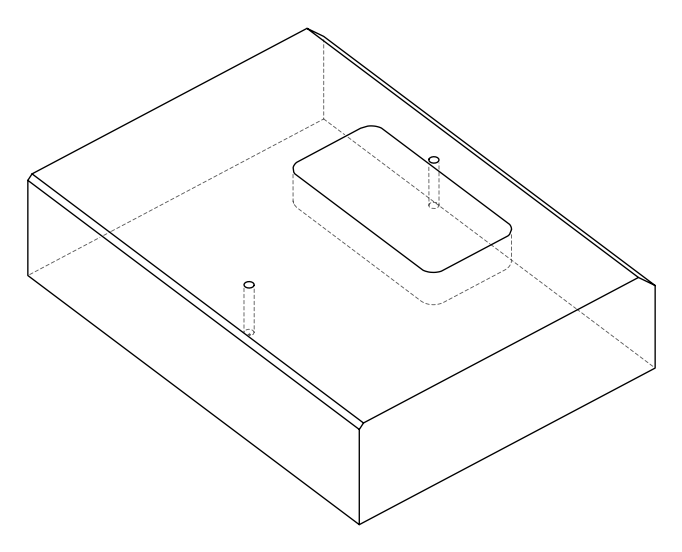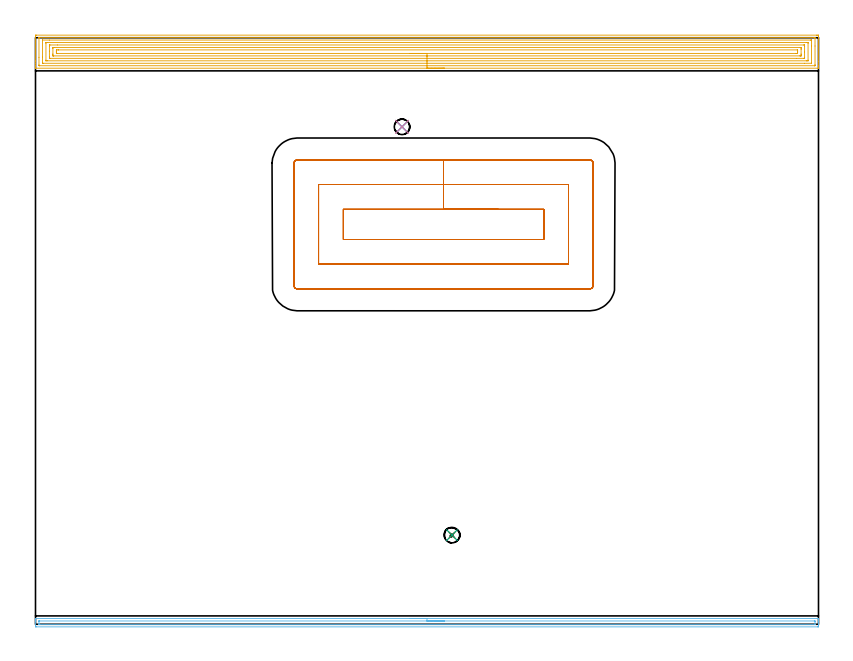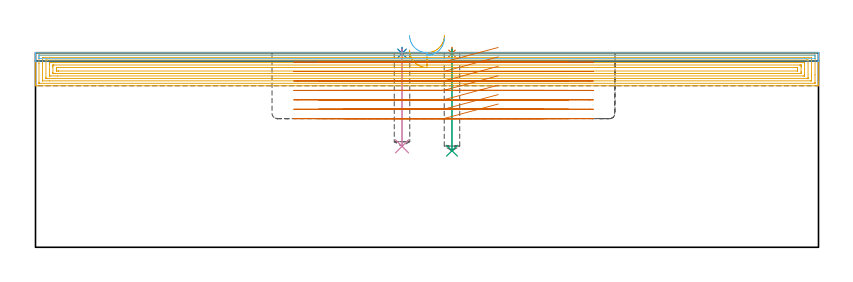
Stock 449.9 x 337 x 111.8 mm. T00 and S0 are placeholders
(PLAN: 7 operations, 3 tool changes, 50.6 min)
(1 SPOT_DRILL | STEP1POCKET | NXT0321_9005460120000 | 0.03 min | 1 mm3)
(2 SPOT_DRILL_1 | STEP1POCKET_1 | NXT0321_9005460120000 | 0.03 min | 1 mm3)
(3 DRILL_BLIND_HOLE_INTO_CENTER | STEP1POCKET | UGT0301_205 | 0.23 min | 3364 mm3)
(4 DRILL_BLIND_HOLE_INTO_CENTER_1 | STEP1POCKET_1 | UGT0301_205 | 0.22 min | 3210 mm3)
(5 AREA_MILL | FG_CHAMFER_SURFACE | UGT0205_001 | 25.53 min | 81206 mm3)
(6 AREA_MILL_1 | FG_CHAMFER_SURFACE_1 | UGT0205_001 | 7.38 min | 5183 mm3)
(7 MILL_RECTANGULAR_POCKET | POCKET_RECTANGULAR_STRAIGHT | NXT0201_007 | Follow Part, ap 6.25, ae 75% | 17.21 min | 733318 mm3)
(TOOL NXT0321_9005460120000 | NC Spot Drill, 142deg, 12mm, Carbide, Uncoated | D12 PA142 FL30 Z2)
(TOOL UGT0301_205 | Twist Drill 8.9 mm | D8.9 PA118 FL78 Z2)
(TOOL UGT0205_001 | Chamfer Mill 20 x 3 x 45 deg. | D20 FL50 Z2)
(TOOL NXT0201_007 | ENDMILL 25mm [R216.25-25050GCK54P 1620] | D25 R3 FL54 Z5)
(OP 1 SPOT_DRILL)
G17 G21 G94 G90
T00 M6
G54
G17 G0 G90 X239.3 Y51.2 S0 M3
G43 Z121.8 H0
G94 G81 G98 Z111.417 F250. R114.8
G80
M5
M2
(OP 2 SPOT_DRILL_1)
G17 G21 G94 G90
T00 M6
G54
G17 G0 G90 X210.6 Y285.8 S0 M3
G43 Z121.8 H0
G94 G81 G98 Z111.417 F250. R114.8
G80
M5
M2
(OP 3 DRILL_BLIND_HOLE_INTO_CENTER)
G17 G21 G94 G90
T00 M6
G54
G17 G0 G90 X239.3 Y51.2 S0 M3
G43 Z121.8 H0
G94 G81 G98 Z55.5 F250. R113.8
G80
M5
M2
(OP 4 DRILL_BLIND_HOLE_INTO_CENTER_1)
G17 G21 G94 G90
T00 M6
G54
G17 G0 G90 X210.6 Y285.8 S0 M3
G43 Z121.8 H0
G94 G81 G98 Z58. F250. R113.8
G80
M5
M2
(OP 5 AREA_MILL)
G17 G21 G94 G90
T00 M6
G54
G17 G0 G90 X234.95 Y319.5 S1061 M3
G43 Z121.8 H0
G94 G1 X234.912 Z120.928 F250.
X234.798 Z120.063
X234.609 Z119.212
X234.347 Z118.38
X234.013 Z117.574
X233.61 Z116.8
X233.141 Z116.064
X232.61 Z115.372
X232.021 Z114.729
X231.378 Z114.139
X230.686 Z113.608
X229.95 Z113.14
X229.176 Z112.737
X228.37 Z112.403
X227.538 Z112.141
X226.686 Z111.952
X225.822 Z111.838
X224.95 Z111.8
X0.176
X0.01 Y319.503 Z111.788
X0.007 Y319.554 Z111.738
X0. Y319.964 Z111.335
Y320.275 Z111.024
Y320.979 Z110.316
Y322.222 Z109.075
Y323.653 Z107.643
Y337.642 Z93.655
X0.002 Y337.912 Z93.385
X0.007 Y338.492 Z92.806
X0.04 Y338.494 Z92.804
X0.623 Y338.5 Z92.8
X448.687
X449.277 Y338.499 Z92.801
X449.86 Y338.494 Z92.804
X449.892 Y338.492 Z92.806
X449.897 Y337.912 Z93.385
X449.9 Y337.29 Z94.007
Y323.383 Z107.912
Y320.979 Z110.316
Y320.275 Z111.024
Y319.964 Z111.335
X449.893 Y319.554 Z111.738
X449.89 Y319.503 Z111.788
X449.723 Y319.5 Z111.8
X224.95
Y320.914 Z110.386
X2.411 Y320.915 Z110.385
X2.346 Y320.916 Z110.384
X2.216 Y320.919 Z110.381
X2.01 Y320.927 Z110.373
X2.008 Y320.979 Z110.321
X2.001 Y321.387 Z109.913
X2. Y325.742 Z105.558
Y336.539 Z94.761
X2.004 Y337.021 Z94.279
X2.007 Y337.071 Z94.229
X2.008 Y337.078 Z94.222
X2.064 Y337.081 Z94.219
X2.15 Y337.084 Z94.216
X2.28 Y337.086 Z94.214
X2.346
X447.489 Y337.085 Z94.215
X447.554 Y337.084 Z94.216
X447.684 Y337.081 Z94.219
X447.89 Y337.073 Z94.227
X447.892 Y337.021 Z94.279
X447.899 Y336.613 Z94.687
X447.9 Y332.258 Z99.042
Y321.461 Z109.839
X447.896 Y320.979 Z110.321
X447.893 Y320.929 Z110.371
X447.892 Y320.922 Z110.378
X447.836 Y320.919 Z110.381
X447.75 Y320.916 Z110.384
X447.619 Y320.914 Z110.386
X447.554
X224.95
Y322.328 Z108.972
X4.633 Y322.329 Z108.971
X4.198 Y322.33 Z108.97
X4.054 Y322.332 Z108.968
X4.011 Y322.335 Z108.965
X4.005 Y322.432 Z108.868
X4.001 Y322.564 Z108.736
X4. Y325.806 Z105.494
X4.001 Y335.435 Z95.865
X4.01 Y335.633 Z95.667
X4.017 Y335.666 Z95.634
X4.036 Y335.668 Z95.632
X4.09 Y335.671 Z95.629
X8.086 Y335.672 Z95.628
X445.267 Z95.629
X445.702 Y335.67 Z95.63
X445.846 Y335.668 Z95.632
X445.889 Y335.665 Z95.635
X445.895 Y335.568 Z95.732
X445.899 Y335.436 Z95.864
X445.9 Y332.194 Z99.106
X445.899 Y322.565 Z108.735
X445.89 Y322.367 Z108.933
X445.883 Y322.334 Z108.966
X445.864 Y322.332 Z108.968
X445.81 Y322.329 Z108.971
X441.8 Y322.328 Z108.972
X224.95
Y323.743 Z107.557
X6.789
X6.062 Y323.748 Z107.552
X6.022 Y323.749 Z107.551
X6.01 Y323.754 Z107.546
X6.007 Y323.778 Z107.522
X6.003 Y323.885 Z107.415
X6.001 Y324.1 Z107.2
Y333.895 Z97.405
X6.003 Y334.114 Z97.186
X6.007 Y334.223 Z97.077
X6.01 Y334.246 Z97.054
X6.025 Y334.251 Z97.049
X6.08 Y334.253 Z97.047
X6.879 Y334.257 Z97.043
X6.97
X443.111
X443.838 Y334.252 Z97.048
X443.878 Y334.251 Z97.049
X443.89 Y334.246 Z97.054
X443.893 Y334.222 Z97.078
X443.897 Y334.115 Z97.185
X443.899 Y333.9 Z97.4
Y324.106 Z107.194
X443.897 Y323.886 Z107.414
X443.892 Y323.777 Z107.523
X443.89 Y323.754 Z107.546
X443.875 Y323.749 Z107.551
X443.82 Y323.747 Z107.553
X443.02 Y323.743 Z107.557
X442.93
X224.95
Y325.157 Z106.143
X8.667
X8.049 Y325.161 Z106.139
X8.019 Y325.164 Z106.137
X8.01 Y325.167 Z106.133
X8.004 Y325.205 Z106.095
X8.001 Y325.435 Z105.865
X8. Y326.1 Z105.2
Y329.219 Z102.081
Y332.339 Z98.961
X8.001 Y332.565 Z98.735
X8.003 Y332.731 Z98.569
X8.007 Y332.814 Z98.486
X8.009 Y332.83 Z98.47
X8.031 Y332.836 Z98.464
X8.109 Y332.838 Z98.462
X8.389 Y332.842 Z98.458
X12.626 Y332.843 Z98.457
X441.233
X441.851 Y332.839 Z98.461
X441.881 Y332.837 Z98.463
X441.89 Y332.833 Z98.467
X441.896 Y332.795 Z98.505
X441.899 Y332.565 Z98.735
X441.9 Y331.9 Z99.4
Y328.781 Z102.519
Y325.661 Z105.639
X441.899 Y325.435 Z105.865
X441.897 Y325.269 Z106.031
X441.893 Y325.186 Z106.114
X441.891 Y325.17 Z106.13
X441.869 Y325.164 Z106.136
X441.791 Y325.162 Z106.138
X441.511 Y325.158 Z106.142
X437.249 Y325.157 Z106.143
X224.95
Y326.571 Z104.729
X10.454 Y326.572 Z104.728
X10.207 Y326.573 Z104.727
X10.076 Y326.576 Z104.724
X10.017 Y326.578 Z104.722
X10.01 Y326.609 Z104.691
X10.003 Y326.776 Z104.524
X10.001 Y327.218 Z104.082
X10. Y327.671 Z103.629
X10.001 Y330.782 Z100.518
X10.003 Y331.232 Z100.068
X10.01 Y331.386 Z99.914
X10.017 Y331.422 Z99.878
X10.05 Y331.424 Z99.876
X10.13 Y331.426 Z99.874
X10.454 Y331.428 Z99.872
X10.7 Y331.429 Z99.871
X439.446 Y331.428 Z99.872
X439.693 Y331.427 Z99.873
X439.824 Y331.424 Z99.876
X439.883 Y331.422 Z99.878
X439.89 Y331.391 Z99.909
X439.897 Y331.224 Z100.076
X439.899 Y330.782 Z100.518
X439.9 Y330.329 Z100.971
Y327.656 Z103.644
X439.899 Y327.218 Z104.082
X439.897 Y326.768 Z104.532
X439.89 Y326.614 Z104.686
X439.883 Y326.578 Z104.722
X439.85 Y326.576 Z104.724
X439.77 Y326.574 Z104.726
X439.446 Y326.572 Z104.728
X439.2 Y326.571 Z104.729
X224.95
Y327.985 Z103.315
X12.242 Y327.986 Z103.314
X12.118 Y327.987 Z103.313
X12.036 Y327.99 Z103.31
X12.013 Y327.992 Z103.308
X12.009 Y328.001 Z103.299
X12.005 Y328.029 Z103.271
X12.002 Y328.109 Z103.191
X12. Y328.35 Z102.95
Y329. Z102.3
X12.001 Y329.24 Z102.06
X12.008 Y329.891 Z101.409
X12.01 Y330.005 Z101.295
X12.123 Y330.01 Z101.29
X12.242 Y330.012 Z101.288
X13.012 Y330.015 Z101.285
X13.136
X437.658 Y330.014 Z101.286
X437.782 Y330.013 Z101.287
X437.864 Y330.01 Z101.29
X437.887 Y330.008 Z101.292
X437.891 Y329.999 Z101.301
X437.895 Y329.971 Z101.329
X437.898 Y329.891 Z101.409
X437.9 Y329.65 Z101.65
Y329. Z102.3
X437.899 Y328.76 Z102.54
X437.892 Y328.109 Z103.191
X437.89 Y327.995 Z103.305
X437.777 Y327.99 Z103.31
X437.658 Y327.988 Z103.312
X436.888 Y327.985 Z103.315
X436.764
X224.95
X224.078 Z103.353
X223.213 Z103.467
X222.362 Z103.655
X221.53 Z103.918
X220.724 Z104.252
X219.95 Z104.654
X219.214 Z105.123
X218.522 Z105.654
X217.879 Z106.244
X217.29 Z106.887
X216.758 Z107.579
X216.29 Z108.315
X215.887 Z109.089
X215.553 Z109.895
X215.291 Z110.727
X215.102 Z111.578
X214.988 Z112.443
X214.95 Z113.315
G0 Z121.8
M5
M2
(OP 6 AREA_MILL_1)
G17 G21 G94 G90
T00 M6
G54
G17 G0 G90 X214.95 Y3.3 S1061 M3
G43 Z121.8 H0
G94 G1 X214.988 Z120.928 F250.
X215.102 Z120.063
X215.291 Z119.212
X215.553 Z118.38
X215.887 Z117.574
X216.29 Z116.8
X216.758 Z116.064
X217.29 Z115.372
X217.879 Z114.729
X218.522 Z114.139
X219.214 Z113.608
X219.95 Z113.14
X220.724 Z112.737
X221.53 Z112.403
X222.362 Z112.141
X223.213 Z111.952
X224.078 Z111.838
X224.95 Z111.8
X449.723
X449.89 Y3.297 Z111.788
X449.893 Y3.237 Z111.728
X449.9 Y2.815 Z111.315
Y2.498 Z110.998
Y1.793 Z110.288
Y0.547 Z109.044
Y0.007 Z108.502
Y-0.616 Z107.88
X449.898 Y-0.886 Z107.609
X449.893 Y-1.491 Z107.005
X449.884 Y-1.493 Z107.004
X449.277 Y-1.5 Z107.
X0.623
X0.016 Y-1.493 Z107.004
X0.007 Y-1.491 Z107.005
X0. Y-0.886 Z107.609
Y1.793 Z110.288
Y2.499 Z110.998
Y2.815 Z111.315
X0.007 Y3.237 Z111.728
X0.01 Y3.297 Z111.788
X0.176 Y3.3 Z111.8
X224.95
Y1.886 Z110.386
X447.489 Y1.885 Z110.385
X447.883 Y1.879 Z110.379
X447.89 Y1.851 Z110.351
X447.893 Y1.793 Z110.293
X447.899 Y1.383 Z109.883
Y0.007 Z108.507
X447.897 Y-0.044 Z108.456
X447.894 Y-0.069 Z108.431
X447.892 Y-0.076 Z108.424
X447.859 Y-0.079 Z108.421
X447.675 Y-0.084 Z108.416
X447.582 Y-0.086 Z108.414
X2.411
X2.017 Y-0.079 Z108.421
X2.01 Y-0.051 Z108.449
X2.007 Y0.007 Z108.507
X2.001 Y0.417 Z108.917
Y1.793 Z110.293
X2.003 Y1.844 Z110.344
X2.006 Y1.869 Z110.369
X2.008 Y1.876 Z110.376
X2.041 Y1.879 Z110.379
X2.225 Y1.884 Z110.384
X2.318 Y1.885 Z110.385
X224.95 Y1.886 Z110.386
X225.822 Z110.424
X226.686 Z110.538
X227.538 Z110.726
X228.37 Z110.989
X229.176 Z111.323
X229.95 Z111.725
X230.686 Z112.194
X231.378 Z112.725
X232.021 Z113.315
X232.61 Z113.958
X233.141 Z114.65
X233.61 Z115.386
X234.013 Z116.159
X234.347 Z116.965
X234.609 Z117.797
X234.798 Z118.649
X234.912 Z119.514
X234.95 Z120.386
G0 Z121.8
M5
M2
(OP 7 MILL_RECTANGULAR_POCKET)
G17 G21 G94 G90
T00 M6
G54
G17 G0 G90 X265.852 Y238.4 S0 M3
G43 Z121.8 H1
Z114.8
G94 G1 X234.45 Z106.386 F250.
X176.9 F500.
Y221.1
X292.
Y238.4
X234.45
Y252.65
X162.65
Y206.85
X306.25
Y252.65
X234.45
Y266.9
X150.7
G3 X148.4 Y264.6 R2.3
G1 Y194.9
G3 X150.7 Y192.6 R2.3
G1 X318.2
G3 X320.5 Y194.9 R2.3
G1 Y264.6
G3 X318.2 Y266.9 R2.3
G1 X234.45
X233.45
G0 X265.852 Y238.4 Z109.386
G1 X234.45 Z100.971 F250.
X176.9 F500.
Y221.1
X292.
Y238.4
X234.45
Y252.65
X162.65
Y206.85
X306.25
Y252.65
X234.45
Y266.9
X150.7
G3 X148.4 Y264.6 R2.3
G1 Y194.9
G3 X150.7 Y192.6 R2.3
G1 X318.2
G3 X320.5 Y194.9 R2.3
G1 Y264.6
G3 X318.2 Y266.9 R2.3
G1 X234.45
X233.45
G0 X265.852 Y238.4 Z103.971
G1 X234.45 Z95.557 F250.
X176.9 F500.
Y221.1
X292.
Y238.4
X234.45
Y252.65
X162.65
Y206.85
X306.25
Y252.65
X234.45
Y266.9
X150.7
G3 X148.4 Y264.6 R2.3
G1 Y194.9
G3 X150.7 Y192.6 R2.3
G1 X318.2
G3 X320.5 Y194.9 R2.3
G1 Y264.6
G3 X318.2 Y266.9 R2.3
G1 X234.45
X233.45
G0 X265.852 Y238.4 Z98.557
G1 X234.45 Z90.143 F250.
X176.9 F500.
Y221.1
X292.
Y238.4
X234.45
Y252.65
X162.65
Y206.85
X306.25
Y252.65
X234.45
Y266.9
X150.7
G3 X148.4 Y264.6 R2.3
G1 Y194.9
G3 X150.7 Y192.6 R2.3
G1 X318.2
G3 X320.5 Y194.9 R2.3
G1 Y264.6
G3 X318.2 Y266.9 R2.3
G1 X234.45
X233.45
G0 X265.852 Y238.4 Z93.143
G1 X234.45 Z84.729 F250.
X176.9 F500.
Y221.1
X292.
Y238.4
X234.45
Y252.65
X162.65
Y206.85
X306.25
Y252.65
X234.45
Y266.9
X150.7
G3 X148.4 Y264.6 R2.3
G1 Y194.9
G3 X150.7 Y192.6 R2.3
G1 X318.2
G3 X320.5 Y194.9 R2.3
G1 Y264.6
G3 X318.2 Y266.9 R2.3
G1 X234.45
X233.45
G0 X265.852 Y238.4 Z87.729
G1 X234.45 Z79.314 F250.
X176.9 F500.
Y221.1
X292.
Y238.4
X234.45
Y252.65
X162.65
Y206.85
X306.25
Y252.65
X234.45
Y266.9
X150.7
G3 X148.4 Y264.6 R2.3
G1 Y194.9
G3 X150.7 Y192.6 R2.3
G1 X318.2
G3 X320.5 Y194.9 R2.3
G1 Y264.6
G3 X318.2 Y266.9 R2.3
G1 X234.45
X233.45
G0 X265.852 Y238.4 Z82.314
G1 X234.45 Z73.9 F250.
X176.9 F500.
Y221.1
X292.
Y238.4
X234.45
Y252.65
X162.65
Y206.85
X306.25
Y252.65
X234.45
Y266.9
X150.7
G3 X148.4 Y264.6 R2.3
G1 Y194.9
G3 X150.7 Y192.6 R2.3
G1 X318.2
G3 X320.5 Y194.9 R2.3
G1 Y264.6
G3 X318.2 Y266.9 R2.3
G1 X234.45
X233.45
G0 Z121.8
M5
M2
